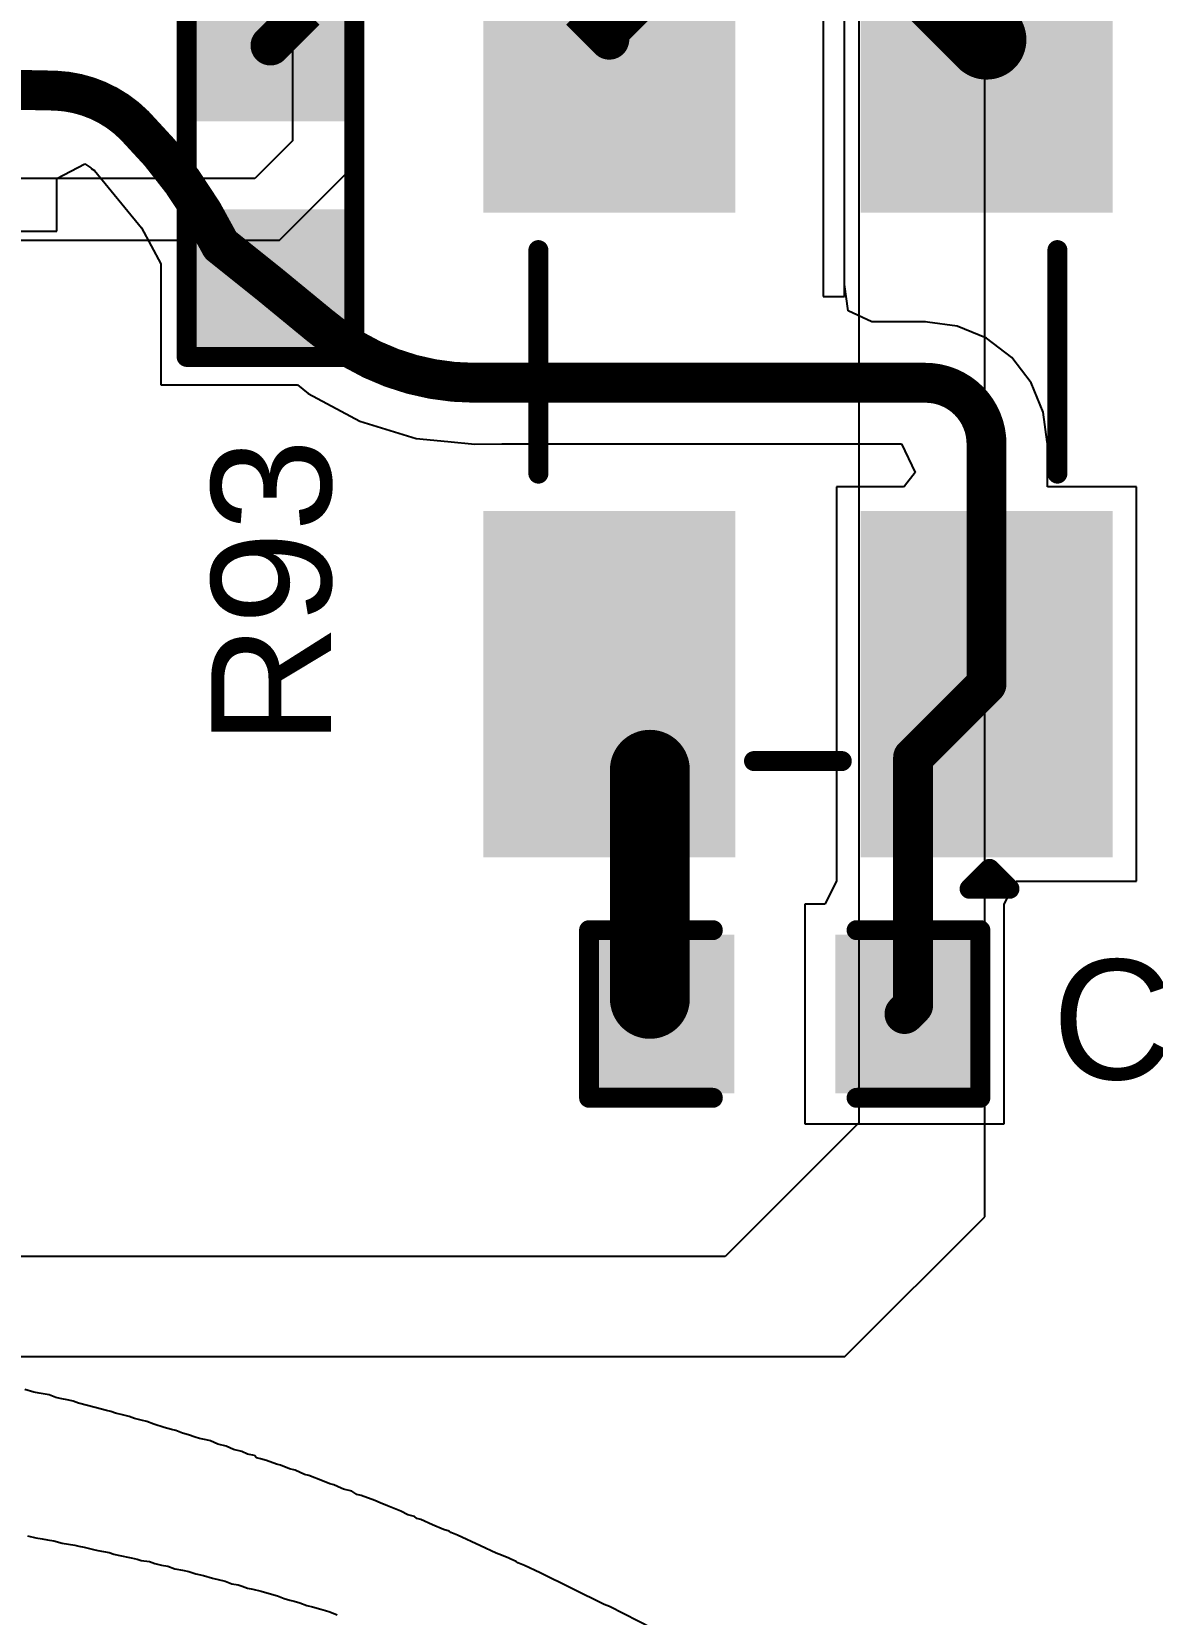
# Model space of a CAD drawing. Header units: inches. Extents: x 0 to 5359, y 0 to 5098.
# Drawn here: x 77.38 to 84.51, y 28.71 to 38.78 of the extents above; entities that cross this region are included whole.
import ezdxf

# ---------------------------------------------------------------- set-up
doc = ezdxf.new("R2010")
doc.units = ezdxf.units.IN
for name, color, linetype in [('Bottom Overlay', 54, 'Continuous'), ('Layer 2', 76, 'Continuous'), ('Top Layer', 1, 'Continuous'), ('Top Overlay', 2, 'Continuous'), ('Top Paste', 8, 'Continuous'), ('Top Solder', 216, 'Continuous')]:
    doc.layers.add(name, color=color, linetype=linetype)
doc.styles.add('Arial', font='', dxfattribs={"height": 0.2})
doc.styles.get('Arial').set_extended_font_data('Arial')

# ---------------------------------------------------------------- blocks, each defined once
blk = doc.blocks.new('SMD5032_4P_24')
at = {"layer": 'Top Layer'}
for points in [[(-3.05005232, 1.89989206), (-1.05005632, 1.89989206), (-1.05005632, 0.49989486), (-3.05005232, 0.49989486)], [(1.05005886, 1.89988952), (3.05005486, 1.89988952), (3.05005486, 0.4998923199999999), (1.05005886, 0.4998923199999999)], [(-3.05004978, -0.4998974), (-1.05005378, -0.4998974), (-1.05005378, -1.8998946), (-3.05004978, -1.8998946)], [(1.05005886, -0.4998974), (3.05005486, -0.4998974), (3.05005486, -1.8998946), (1.05005886, -1.8998946)]]:
    blk.add_hatch(color=1, dxfattribs=at).paths.add_polyline_path(points)
at = {"layer": 'Top Paste'}
for points in [[(-3.05005232, 1.89989206), (-1.05005632, 1.89989206), (-1.05005632, 0.49989486), (-3.05005232, 0.49989486)], [(1.05005886, 1.89988952), (3.05005486, 1.89988952), (3.05005486, 0.4998923199999999), (1.05005886, 0.4998923199999999)], [(-3.05004978, -0.4998974), (-1.05005378, -0.4998974), (-1.05005378, -1.8998946), (-3.05004978, -1.8998946)], [(1.05005886, -0.4998974), (3.05005486, -0.4998974), (3.05005486, -1.8998946), (1.05005886, -1.8998946)]]:
    blk.add_hatch(color=8, dxfattribs=at).paths.add_polyline_path(points)
at = {"layer": 'Top Solder'}
for points in [[(-3.15165232, 2.00149206), (-0.9484563199999999, 2.00149206), (-0.9484563199999999, 0.39829486), (-3.15165232, 0.39829486)], [(0.94845886, 2.00148952), (3.15165486, 2.00148952), (3.15165486, 0.39829232), (0.94845886, 0.39829232)], [(-3.15164978, -0.3982974), (-0.9484537799999999, -0.3982974), (-0.9484537799999999, -2.0014946), (-3.15164978, -2.0014946)], [(0.94845886, -0.3982974), (3.15165486, -0.3982974), (3.15165486, -2.0014946), (0.94845886, -2.0014946)]]:
    blk.add_hatch(color=216, dxfattribs=at).paths.add_polyline_path(points)
at = {"layer": 'Top Overlay'}
for points in [[(0.71119746, 1.651, 0.127, 0.127, 0), (-0.71118984, 1.65099238, 0.127, 0.127, 0)], [(-2.53999746, 0.27939492, 0.127, 0.127, 0), (-2.54, -0.27940508, 0.127, 0.127, 0)], [(2.54000254, 0.27940254, 0.127, 0.127, 0), (2.54000254, -0.27940254, 0.127, 0.127, 0)], [(-3.35279492, -1.09221524, 0.127, 0.127, 0), (-3.3528, -1.34620508, 0.127, 0.127, 0)], [(-3.35279492, -1.09221524, 0.127, 0.127, 0), (-3.22580254, -1.21920508, 0.127, 0.127, 0)], [(-3.22580254, -1.21920508, 0.127, 0.127, 0), (-3.3528, -1.34620508, 0.127, 0.127, 0)], [(-0.71118984, -1.65099746, 0.127, 0.127, 0), (0.7112025399999999, -1.65100762, 0.127, 0.127, 0)]]:
    blk.add_lwpolyline(points, format="xyseb", dxfattribs=at)
for points in [[(-0.74293984, 1.65099238, 0.0635, 0.0635, 1), (-0.6794398399999999, 1.65099238, 0.0635, 0.0635, 1)], [(0.67944746, 1.651, 0.0635, 0.0635, 1), (0.7429474599999999, 1.651, 0.0635, 0.0635, 1)], [(-2.57174746, 0.27939492, 0.0635, 0.0635, 1), (-2.50824746, 0.27939492, 0.0635, 0.0635, 1)], [(2.50825254, 0.27940254, 0.0635, 0.0635, 1), (2.57175254, 0.27940254, 0.0635, 0.0635, 1)], [(-2.57175, -0.27940508, 0.0635, 0.0635, 1), (-2.50825, -0.27940508, 0.0635, 0.0635, 1)], [(2.50825254, -0.27940254, 0.0635, 0.0635, 1), (2.57175254, -0.27940254, 0.0635, 0.0635, 1)], [(-3.38454492, -1.09221524, 0.0635, 0.0635, 1), (-3.32104492, -1.09221524, 0.0635, 0.0635, 1)], [(-3.38454492, -1.09221524, 0.0635, 0.0635, 1), (-3.32104492, -1.09221524, 0.0635, 0.0635, 1)], [(-3.25755254, -1.21920508, 0.0635, 0.0635, 1), (-3.19405254, -1.21920508, 0.0635, 0.0635, 1)], [(-3.25755254, -1.21920508, 0.0635, 0.0635, 1), (-3.19405254, -1.21920508, 0.0635, 0.0635, 1)], [(-3.38455, -1.34620508, 0.0635, 0.0635, 1), (-3.32105, -1.34620508, 0.0635, 0.0635, 1)], [(-3.38455, -1.34620508, 0.0635, 0.0635, 1), (-3.32105, -1.34620508, 0.0635, 0.0635, 1)], [(-0.74293984, -1.65099746, 0.0635, 0.0635, 1), (-0.6794398399999999, -1.65099746, 0.0635, 0.0635, 1)], [(0.6794525399999999, -1.65100762, 0.0635, 0.0635, 1), (0.74295254, -1.65100762, 0.0635, 0.0635, 1)]]:
    blk.add_lwpolyline(points, format="xyseb", close=True, dxfattribs=at)
blk = doc.blocks.new('R___0603_82')
at = {"layer": 'Top Layer'}
for points in [[(-0.3809999999999999, 0.4445), (-0.3809999999999999, -0.4445), (-1.143, -0.4445), (-1.143, 0.4445)], [(1.143, 0.4445), (1.143, -0.4445), (0.3809999999999999, -0.4445), (0.3809999999999999, 0.4445)]]:
    blk.add_hatch(color=1, dxfattribs=at).paths.add_polyline_path(points)
at = {"layer": 'Top Paste'}
for points in [[(-0.3809999999999999, 0.4445), (-0.3809999999999999, -0.4445), (-1.143, -0.4445), (-1.143, 0.4445)], [(1.143, 0.4445), (1.143, -0.4445), (0.3809999999999999, -0.4445), (0.3809999999999999, 0.4445)]]:
    blk.add_hatch(color=8, dxfattribs=at).paths.add_polyline_path(points)
at = {"layer": 'Top Solder'}
for points in [[(-0.2794, 0.5460999999999999), (-0.2794, -0.5460999999999999), (-1.2446, -0.5460999999999999), (-1.2446, 0.5460999999999999)], [(1.2446, 0.5460999999999999), (1.2446, -0.5460999999999999), (0.2794, -0.5460999999999999), (0.2794, 0.5460999999999999)]]:
    blk.add_hatch(color=216, dxfattribs=at).paths.add_polyline_path(points)
at = {"layer": 'Top Overlay'}
for points in [[(-1.21918984, 0.5334, 0.127, 0.127, 0), (-1.21919238, -0.53340762, 0.127, 0.127, 0)], [(1.21920254, 0.53341016, 0.127, 0.127, 0), (-1.21918984, 0.5334, 0.127, 0.127, 0)], [(1.21920254, 0.53341016, 0.127, 0.127, 0), (1.21921016, -0.53340254, 0.127, 0.127, 0)], [(1.21921016, -0.53340254, 0.127, 0.127, 0), (-1.21919238, -0.53340762, 0.127, 0.127, 0)]]:
    blk.add_lwpolyline(points, format="xyseb", dxfattribs=at)
for points in [[(-1.25093984, 0.5334, 0.0635, 0.0635, 1), (-1.18743984, 0.5334, 0.0635, 0.0635, 1)], [(-1.25093984, 0.5334, 0.0635, 0.0635, 1), (-1.18743984, 0.5334, 0.0635, 0.0635, 1)], [(1.18745254, 0.53341016, 0.0635, 0.0635, 1), (1.25095254, 0.53341016, 0.0635, 0.0635, 1)], [(1.18745254, 0.53341016, 0.0635, 0.0635, 1), (1.25095254, 0.53341016, 0.0635, 0.0635, 1)], [(-1.25094238, -0.53340762, 0.0635, 0.0635, 1), (-1.18744238, -0.53340762, 0.0635, 0.0635, 1)], [(-1.25094238, -0.53340762, 0.0635, 0.0635, 1), (-1.18744238, -0.53340762, 0.0635, 0.0635, 1)], [(1.18746016, -0.53340254, 0.0635, 0.0635, 1), (1.25096016, -0.53340254, 0.0635, 0.0635, 1)], [(1.18746016, -0.53340254, 0.0635, 0.0635, 1), (1.25096016, -0.53340254, 0.0635, 0.0635, 1)]]:
    blk.add_lwpolyline(points, format="xyseb", close=True, dxfattribs=at)
blk = doc.blocks.new('C___0603_257')
at = {"layer": 'Top Layer'}
for points in [[(-0.3810025399999999, 0.4445), (-0.3810025400000001, -0.4445), (-1.14300254, -0.4445), (-1.14300254, 0.4445)], [(1.143, 0.4445), (1.143, -0.4445), (0.3809999999999999, -0.4445), (0.3810000000000001, 0.4445)]]:
    blk.add_hatch(color=1, dxfattribs=at).paths.add_polyline_path(points)
at = {"layer": 'Top Paste'}
for points in [[(-0.3810025399999999, 0.4445), (-0.3810025400000001, -0.4445), (-1.14300254, -0.4445), (-1.14300254, 0.4445)], [(1.143, 0.4445), (1.143, -0.4445), (0.3809999999999999, -0.4445), (0.3810000000000001, 0.4445)]]:
    blk.add_hatch(color=8, dxfattribs=at).paths.add_polyline_path(points)
at = {"layer": 'Top Solder'}
for points in [[(-0.3210026599999999, 0.5044998799999999), (-0.3210026600000001, -0.50449988), (-1.20300242, -0.5044998799999999), (-1.20300242, 0.50449988)], [(1.20299988, 0.5044998799999999), (1.20299988, -0.50449988), (0.3210001199999999, -0.5044998799999999), (0.3210001200000001, 0.50449988)]]:
    blk.add_hatch(color=216, dxfattribs=at).paths.add_polyline_path(points)
at = {"layer": 'Top Overlay'}
for points in [[(-1.24460508, -0.53340254, 0.127, 0.127, 0), (-1.24460254, 0.5334, 0.127, 0.127, 0)], [(-1.24460254, 0.5334, 0.127, 0.127, 0), (-0.45720254, 0.5333974599999999, 0.127, 0.127, 0)], [(0.4571999999999999, 0.53339492, 0.127, 0.127, 0), (1.24460254, 0.5333974599999999, 0.127, 0.127, 0)], [(1.2446, -0.53340254, 0.127, 0.127, 0), (1.24460254, 0.5333974599999999, 0.127, 0.127, 0)], [(-1.24460508, -0.53340254, 0.127, 0.127, 0), (-0.45720508, -0.53340254, 0.127, 0.127, 0)], [(0.45720508, -0.53339492, 0.127, 0.127, 0), (1.2446, -0.53340254, 0.127, 0.127, 0)]]:
    blk.add_lwpolyline(points, format="xyseb", dxfattribs=at)
for points in [[(-1.27635254, 0.5334, 0.0635, 0.0635, 1), (-1.21285254, 0.5334, 0.0635, 0.0635, 1)], [(-1.27635254, 0.5334, 0.0635, 0.0635, 1), (-1.21285254, 0.5334, 0.0635, 0.0635, 1)], [(-0.4889525399999999, 0.5333974599999999, 0.0635, 0.0635, 1), (-0.42545254, 0.5333974599999999, 0.0635, 0.0635, 1)], [(0.42545, 0.53339492, 0.0635, 0.0635, 1), (0.4889499999999999, 0.53339492, 0.0635, 0.0635, 1)], [(1.21285254, 0.5333974599999999, 0.0635, 0.0635, 1), (1.27635254, 0.5333974599999999, 0.0635, 0.0635, 1)], [(1.21285254, 0.5333974599999999, 0.0635, 0.0635, 1), (1.27635254, 0.5333974599999999, 0.0635, 0.0635, 1)], [(-1.27635508, -0.53340254, 0.0635, 0.0635, 1), (-1.21285508, -0.53340254, 0.0635, 0.0635, 1)], [(-1.27635508, -0.53340254, 0.0635, 0.0635, 1), (-1.21285508, -0.53340254, 0.0635, 0.0635, 1)], [(-0.4889550799999999, -0.53340254, 0.0635, 0.0635, 1), (-0.42545508, -0.53340254, 0.0635, 0.0635, 1)], [(0.42545508, -0.53339492, 0.0635, 0.0635, 1), (0.4889550799999999, -0.53339492, 0.0635, 0.0635, 1)], [(1.21285, -0.53340254, 0.0635, 0.0635, 1), (1.27635, -0.53340254, 0.0635, 0.0635, 1)], [(1.21285, -0.53340254, 0.0635, 0.0635, 1), (1.27635, -0.53340254, 0.0635, 0.0635, 1)]]:
    blk.add_lwpolyline(points, format="xyseb", close=True, dxfattribs=at)

msp = doc.modelspace()

# ---------------------------------------------------------------- linework, layer by layer
at = {"layer": 'Bottom Overlay'}
for p, q in [((77.3900916, 30.12517724), (77.3334496, 30.1418371)), ((77.42340878, 30.11851482), (77.3900916, 30.12517724)), ((77.4867132, 30.10851738), (77.42340878, 30.11851482)), ((77.53002527999999, 30.09186006), (77.4867132, 30.10851738)), ((77.55668004, 30.0851951), (77.53002527999999, 30.09186006)), ((77.61331949999999, 30.0752002), (77.55668004, 30.0851951)), ((77.63997426, 30.06853778), (77.61331949999999, 30.0752002)), ((77.67329144, 30.0552104), (77.63997426, 30.06853778)), ((77.77991048, 30.02855564), (77.67329144, 30.0552104)), ((77.8532098, 30.00856584), (77.77991048, 30.02855564)), ((77.87986456, 30.00190088), (77.8532098, 30.00856584)), ((77.90984925999999, 29.99190598), (77.87986456, 30.00190088)), ((77.96315878, 29.9785786), (77.90984925999999, 29.99190598)), ((77.99647596, 29.97191618), (77.96315878, 29.9785786)), ((78.02979314, 29.9585888), (77.99647596, 29.97191618)), ((78.07310775999998, 29.94859136), (78.02979314, 29.9585888)), ((78.10975742, 29.93859646), (78.07310775999998, 29.94859136)), ((78.1530695, 29.92193914), (78.10975742, 29.93859646)), ((78.21970639999999, 29.9019468), (78.1530695, 29.92193914)), ((78.26635096, 29.88861942), (78.21970639999999, 29.9019468)), ((78.29300572, 29.881957), (78.26635096, 29.88861942)), ((78.33631779999999, 29.86529714), (78.29300572, 29.881957)), ((78.37296746, 29.85530224), (78.33631779999999, 29.86529714)), ((78.41628208, 29.83864238), (78.37296746, 29.85530224)), ((78.44293683999999, 29.83197996), (78.41628208, 29.83864238)), ((78.48624892, 29.82198506), (78.44293683999999, 29.83197996)), ((78.51290368, 29.8153201), (78.48624892, 29.82198506)), ((78.55954824, 29.7953303), (78.51290368, 29.8153201)), ((78.61285776, 29.78200292), (78.55954824, 29.7953303)), ((78.65950232, 29.76201312), (78.61285776, 29.78200292)), ((78.71281184, 29.74868574), (78.65950232, 29.76201312)), ((78.7494615, 29.73202588), (78.71281184, 29.74868574)), ((78.79277358, 29.72203098), (78.7494615, 29.73202588)), ((78.80610096, 29.7087036), (78.79277358, 29.72203098)), ((78.83275572, 29.70204117999999), (78.80610096, 29.7087036)), ((78.86940537999999, 29.69204374), (78.83275572, 29.70204117999999)), ((78.9327098, 29.66872146), (78.86940537999999, 29.69204374)), ((78.95936456, 29.66205904), (78.9327098, 29.66872146)), ((79.01600402, 29.63873676), (78.95936456, 29.66205904)), ((79.05265367999999, 29.62874186), (79.01600402, 29.63873676)), ((79.11262561999999, 29.6020871), (79.05265367999999, 29.62874186)), ((79.13928038, 29.59542214), (79.11262561999999, 29.6020871)), ((79.22590708, 29.56210496), (79.13928038, 29.59542214)), ((79.27255164, 29.54211516), (79.22590708, 29.56210496)), ((79.29920639999999, 29.5354502), (79.27255164, 29.54211516)), ((79.34585095999999, 29.5154604), (79.29920639999999, 29.5354502)), ((79.35917833999999, 29.50879544), (79.34585095999999, 29.5154604)), ((79.41248786, 29.49546806), (79.35917833999999, 29.50879544)), ((79.44580504, 29.47547826), (79.41248786, 29.49546806)), ((79.4724598, 29.46881584), (79.44580504, 29.47547826)), ((79.55908649999999, 29.43549612), (79.4724598, 29.46881584)), ((79.59240368, 29.42216874), (79.55908649999999, 29.43549612)), ((79.63904824, 29.40217894), (79.59240368, 29.42216874)), ((79.72567493999999, 29.36886175999999), (79.63904824, 29.40217894)), ((79.76898956, 29.34553948), (79.72567493999999, 29.36886175999999)), ((79.81230163999999, 29.33554204), (79.76898956, 29.34553948)), ((79.82562902, 29.3222172), (79.81230163999999, 29.33554204)), ((79.85228378, 29.31555224), (79.82562902, 29.3222172)), ((79.9255831, 29.28223506), (79.85228378, 29.31555224)), ((77.35010946, 29.21226568), (77.40341644, 29.19894084)), ((79.99554994, 29.25224782), (79.9255831, 29.28223506)), ((80.0321996, 29.24225291999999), (79.99554994, 29.25224782)), ((80.0421945, 29.23225802), (80.0321996, 29.24225291999999)), ((80.08550912, 29.21559816), (80.0421945, 29.23225802)), ((80.23210775999999, 29.1489638), (80.08550912, 29.21559816)), ((77.40341644, 29.19894084), (77.44339858, 29.19227588)), ((77.44339858, 29.19227588), (77.47671576, 29.18561346)), ((77.47671576, 29.18561346), (77.5166979, 29.1789485)), ((77.5166979, 29.1789485), (77.57000742, 29.16562112)), ((77.57000742, 29.16562112), (77.64996916, 29.15229374)), ((77.64996916, 29.15229374), (77.67662392, 29.14563132)), ((77.67662392, 29.14563132), (77.7099411, 29.13896636)), ((77.7099411, 29.13896636), (77.73659586, 29.13230394)), ((77.73659586, 29.13230394), (77.76991558, 29.12564152)), ((77.76991558, 29.12564152), (77.7965678, 29.11897656)), ((77.7965678, 29.11897656), (77.86986712, 29.10564918)), ((77.86986712, 29.10564918), (77.89985435999999, 29.09565428)), ((80.33206184, 29.1023167), (80.23210775999999, 29.1489638)), ((77.89985435999999, 29.09565428), (77.92650912, 29.08899186)), ((77.92650912, 29.08899186), (78.00980334, 29.072332)), ((78.00980334, 29.072332), (78.046453, 29.0623371)), ((78.046453, 29.0623371), (78.07310775999998, 29.05567214)), ((78.07310775999998, 29.05567214), (78.12641728, 29.04900972)), ((78.12641728, 29.04900972), (78.15973446, 29.03568234)), ((78.15973446, 29.03568234), (78.20304653999999, 29.02568744)), ((78.20304653999999, 29.02568744), (78.24302868, 29.01902248)), ((78.24302868, 29.01902248), (78.28634076, 29.00236516)), ((78.28634076, 29.00236516), (78.33631779999999, 28.99236772)), ((80.36537902, 29.08899186), (80.33206184, 29.1023167)), ((80.41202358, 29.06899952), (80.36537902, 29.08899186)), ((80.42535096, 29.0623371), (80.41202358, 29.06899952)), ((80.45866814, 29.04900972), (80.42535096, 29.0623371)), ((80.46866557999999, 29.03901481999999), (80.45866814, 29.04900972)), ((80.51197765999999, 29.02235496), (80.46866557999999, 29.03901481999999)), ((80.61193174, 28.9757104), (80.51197765999999, 29.02235496)), ((78.33631779999999, 28.99236772), (78.37629994, 28.9857053)), ((78.37629994, 28.9857053), (78.41961456, 28.96904544)), ((78.41961456, 28.96904544), (78.4695916, 28.95905054)), ((78.4695916, 28.95905054), (78.52623105999999, 28.94239068)), ((78.52623105999999, 28.94239068), (78.6061928, 28.92240088)), ((78.6061928, 28.92240088), (78.64950741999999, 28.90574102)), ((78.64950741999999, 28.90574102), (78.68948956, 28.8990786)), ((81.01841048, 28.77580224), (80.61193174, 28.9757104)), ((78.68948956, 28.8990786), (78.71614177999999, 28.89241618)), ((78.71614177999999, 28.89241618), (78.7494615, 28.8790888)), ((78.7494615, 28.8790888), (78.78277867999999, 28.87242384)), ((78.78277867999999, 28.87242384), (78.83608819999999, 28.85909646)), ((78.83608819999999, 28.85909646), (78.87273786, 28.84910156)), ((78.87273786, 28.84910156), (78.93937222, 28.82911176)), ((78.93937222, 28.82911176), (78.98268684, 28.8124519)), ((78.98268684, 28.8124519), (79.0193365, 28.802457)), ((79.0193365, 28.802457), (79.04599126, 28.79579204)), ((79.04599126, 28.79579204), (79.08264091999999, 28.78579714)), ((79.08264091999999, 28.78579714), (79.125953, 28.76913982)), ((79.125953, 28.76913982), (79.16260266, 28.75914238)), ((79.16260266, 28.75914238), (79.21591217999999, 28.74581754)), ((79.21591217999999, 28.74581754), (79.24589688, 28.7358201)), ((79.24589688, 28.7358201), (79.27255164, 28.72915768)), ((79.27255164, 28.72915768), (79.31919620000001, 28.70916534)), ((81.05172766, 28.76247486), (81.01841048, 28.77580224)), ((81.32493514, 28.62254118), (81.05172766, 28.76247486))]:
    msp.add_line(p, q, dxfattribs=at)
at = {"layer": 'Layer 2'}
for p, q in [((83.439, 31.24199746), (83.439, 48.68331132)), ((82.63901684, 48.39544296), (82.63901176, 31.83901684)), ((79.42890134, 37.93211616), (79.42890134, 40.10640695999999)), ((79.03554424, 40.0531076), (79.03554424, 38.08843284)), ((79.03554424, 38.08843284), (78.79578602, 37.84867462)), ((78.95286978, 37.4560846), (79.42890134, 37.93211616)), ((78.79578602, 37.84867462), (76.04462312, 37.84867716)), ((76.20254254, 37.4560846), (78.95286978, 37.4560846)), ((82.63901176, 31.83901684), (81.788, 30.988)), ((82.54999746, 30.353), (83.439, 31.24199746)), ((81.788, 30.988), (69.1901588, 30.988)), ((51.943, 30.353), (82.54999746, 30.353))]:
    msp.add_line(p, q, dxfattribs=at)
at = {"layer": 'Top Layer'}
for p, q in [((82.41099849999999, 41.96924804), (82.41099849999999, 37.0976398)), ((82.54798578, 37.0976398), (82.54798578, 41.96924804)), ((82.5479934, 37.17426398), (82.54799085999998, 41.96924296)), ((77.53613143999999, 37.84870764), (77.71393144, 37.94185198)), ((77.71393144, 37.94185198), (77.75275787999999, 37.91590842)), ((77.75275787999999, 37.91590842), (77.75547313999999, 37.91184442)), ((77.75547313999999, 37.91184442), (77.77525465999999, 37.89862626)), ((77.77525465999999, 37.89862626), (78.07408058, 37.5345071)), ((77.53613143999999, 37.51269612), (77.53613143999999, 37.84870764)), ((76.93260712, 37.51269612), (77.53613143999999, 37.51269612)), ((78.07408058, 37.5345071), (78.19699625999999, 37.3045482)), ((78.19699625999999, 37.3045482), (78.19699625999999, 36.535106)), ((82.571209, 37.00609566), (82.5479934, 37.17426398)), ((82.41099849999999, 37.0976398), (82.54798578, 37.0976398)), ((82.72028413999999, 36.9367435), (82.571209, 37.00609566)), ((83.06200811999999, 36.9367435), (82.72028413999999, 36.9367435)), ((83.07424329999999, 36.93431018), (83.06200811999999, 36.9367435)), ((83.26293989999999, 36.90946644), (83.07424329999999, 36.93431018)), ((83.45017854, 36.83191007999999), (83.26293989999999, 36.90946644)), ((83.61096308, 36.70853466), (83.45017854, 36.83191007999999)), ((83.73433849999999, 36.54775012), (83.61096308, 36.70853466)), ((78.19699625999999, 36.535106), (79.0674822, 36.535106)), ((79.0674822, 36.535106), (79.13506398, 36.47964256)), ((79.13506398, 36.47964256), (79.46493124, 36.30332591999999)), ((83.81189486, 36.36051147999999), (83.73433849999999, 36.54775012)), ((83.83673859999999, 36.17181488), (83.81189486, 36.36051147999999)), ((79.46493124, 36.30332591999999), (79.82285788, 36.19475108)), ((79.82285788, 36.19475108), (80.02357883999998, 36.17498226)), ((80.02357883999998, 36.17498226), (80.19508726, 36.1580811)), ((80.19508726, 36.1580811), (80.19510249999999, 36.15808364)), ((80.19510249999999, 36.15808364), (80.36828224, 36.15981338)), ((80.36828224, 36.15981338), (82.87889189999999, 36.15981338)), ((82.87889189999999, 36.15981338), (82.88454086, 36.15980576)), ((82.88454086, 36.15980576), (82.90935157999999, 36.15901836)), ((82.90935157999999, 36.15901836), (82.99588938, 35.9783761)), ((83.83917192, 36.1595797), (83.83673859999999, 36.17181488)), ((83.83917192, 35.885247), (83.83917192, 36.1595797)), ((82.99588938, 35.9783761), (82.92953696, 35.89027874)), ((82.92226748, 35.885247), (82.49670825999999, 35.885247)), ((82.49670825999999, 35.885247), (82.49670825999999, 33.37725354)), ((82.92953696, 35.89027874), (82.92226748, 35.885247)), ((84.40470545999999, 35.885247), (83.83917192, 35.885247)), ((84.40470545999999, 33.377251), (84.40470545999999, 35.885247)), ((82.49670825999999, 33.37725354), (82.42149124, 33.23060664)), ((83.56399594, 33.23060409999999), (83.63921296, 33.377251)), ((83.63921296, 33.377251), (84.40470545999999, 33.377251)), ((82.42149124, 33.23060664), (82.29399594, 33.23060664)), ((82.29399594, 33.23060664), (82.29399594, 31.83360664)), ((83.56399594, 31.83360664), (83.56399594, 33.23060409999999)), ((82.29399594, 31.83360664), (83.56399594, 31.83360664))]:
    msp.add_line(p, q, dxfattribs=at)
for points in [[(83.02490888, 39.15715562, 0.508, 0.508, 0), (83.45070686, 38.73135763999999, 0.508, 0.508, 0)], [(81.05091994, 38.73135763999999, 0.1778, 0.1778, 0), (81.40499593999999, 39.08543364, 0.1778, 0.1778, 0)], [(78.89549626, 38.694106, 0.254, 0.254, 0), (79.11808407999999, 38.91669382, 0.254, 0.254, 0)], [(80.86558376, 38.91669382, 0.254, 0.254, 0), (81.05091994, 38.73135763999999, 0.254, 0.254, 0)], [(77.1551289, 38.41507176, 0.254, 0.254, 0), (77.52548375999999, 38.40713426, 0.254, 0.254, 0)], [(77.52548375999999, 38.40713426, 0.254, 0.254, -0.002941097016705552), (77.5284708, 38.40705298, 0.254, 0.254, 0)], [(77.5284708, 38.40705298, 0.254, 0.254, 0), (77.52847333999999, 38.40706822, 0.254, 0.254, 0)], [(77.52847333999999, 38.40706822, 0.254, 0.254, -0.1880587607693984), (78.03015889999999, 38.18653018, 0.254, 0.254, 0)], [(78.03015889999999, 38.18653018, 0.254, 0.254, -0.08141805746488334), (78.57799625999999, 37.42410346, 0.254, 0.254, 0)], [(78.57799625999999, 37.42410599999999, 0.254, 0.254, 0), (78.89549626, 37.170106, 0.254, 0.254, 0)], [(78.89549626, 37.170106, 0.254, 0.254, 0), (79.20448726000001, 36.916106, 0.254, 0.254, 0)], [(80.19509742, 36.54827589999999, 0.254, 0.254, -0.1796689009174857), (79.20448726000001, 36.916106, 0.254, 0.254, 0)], [(80.19509742, 36.54827589999999, 0.254, 0.254, 0), (80.19623279999999, 36.54827844, 0.254, 0.254, 0)], [(80.19623279999999, 36.54827844, 0.254, 0.254, 0), (83.06200811999999, 36.54827844, 0.254, 0.254, 0)], [(83.06200811999999, 36.54827844, 0.254, 0.254, -0.4142135623730951), (83.45070686, 36.1595797, 0.254, 0.254, 0)], [(83.45070686, 34.631249, 0.254, 0.254, 0), (83.45070686, 36.1595797, 0.254, 0.254, 0)], [(82.98369991999999, 34.16424206, 0.254, 0.254, 0), (83.45070686, 34.631249, 0.254, 0.254, 0)], [(81.30907029999999, 32.62802974, 0.508, 0.508, 0), (81.30907029999999, 34.08614468, 0.508, 0.508, 0)], [(82.98369991999999, 32.58681061999999, 0.254, 0.254, 0), (82.98369991999999, 34.16424206, 0.254, 0.254, 0)], [(82.92899594, 32.53210663999999, 0.254, 0.254, 0), (82.98369991999999, 32.58681061999999, 0.254, 0.254, 0)]]:
    msp.add_lwpolyline(points, format="xyseb", dxfattribs=at)
for points in [[(83.32370686, 38.73135763999999, 0.254, 0.254, 1), (83.57770685999999, 38.73135763999999, 0.254, 0.254, 1)], [(78.83199626, 38.694106, 0.127, 0.127, 1), (78.95899626, 38.694106, 0.127, 0.127, 1)], [(80.98741994, 38.73135763999999, 0.127, 0.127, 1), (81.11441993999999, 38.73135763999999, 0.127, 0.127, 1)], [(81.00646994, 38.73135763999999, 0.08889999999999999, 0.08889999999999999, 1), (81.09536994, 38.73135763999999, 0.08889999999999999, 0.08889999999999999, 1)], [(77.46198376, 38.40713426, 0.127, 0.127, 1), (77.58898376, 38.40713426, 0.127, 0.127, 1)], [(77.46198376, 38.40713426, 0.127, 0.127, 1), (77.58898376, 38.40713426, 0.127, 0.127, 1)], [(77.4649708, 38.40705298, 0.127, 0.127, 1), (77.5919708, 38.40705298, 0.127, 0.127, 1)], [(77.4649708, 38.40705298, 0.127, 0.127, 1), (77.5919708, 38.40705298, 0.127, 0.127, 1)], [(77.46497334, 38.40706822, 0.127, 0.127, 1), (77.59197334, 38.40706822, 0.127, 0.127, 1)], [(77.46497334, 38.40706822, 0.127, 0.127, 1), (77.59197334, 38.40706822, 0.127, 0.127, 1)], [(77.9666589, 38.18653018, 0.127, 0.127, 1), (78.0936589, 38.18653018, 0.127, 0.127, 1)], [(77.9666589, 38.18653018, 0.127, 0.127, 1), (78.0936589, 38.18653018, 0.127, 0.127, 1)], [(78.51449626, 37.42410599999999, 0.127, 0.127, 1), (78.64149626, 37.42410599999999, 0.127, 0.127, 1)], [(78.51449626, 37.42410346, 0.127, 0.127, 1), (78.64149626, 37.42410346, 0.127, 0.127, 1)], [(78.83199626, 37.170106, 0.127, 0.127, 1), (78.95899626, 37.170106, 0.127, 0.127, 1)], [(78.83199626, 37.170106, 0.127, 0.127, 1), (78.95899626, 37.170106, 0.127, 0.127, 1)], [(79.14098725999999, 36.916106, 0.127, 0.127, 1), (79.26798726, 36.916106, 0.127, 0.127, 1)], [(79.14098725999999, 36.916106, 0.127, 0.127, 1), (79.26798726, 36.916106, 0.127, 0.127, 1)], [(80.13159742, 36.54827589999999, 0.127, 0.127, 1), (80.25859742, 36.54827589999999, 0.127, 0.127, 1)], [(80.13159742, 36.54827589999999, 0.127, 0.127, 1), (80.25859742, 36.54827589999999, 0.127, 0.127, 1)], [(80.13273279999999, 36.54827844, 0.127, 0.127, 1), (80.2597328, 36.54827844, 0.127, 0.127, 1)], [(80.13273279999999, 36.54827844, 0.127, 0.127, 1), (80.2597328, 36.54827844, 0.127, 0.127, 1)], [(82.99850812, 36.54827844, 0.127, 0.127, 1), (83.12550812, 36.54827844, 0.127, 0.127, 1)], [(82.99850812, 36.54827844, 0.127, 0.127, 1), (83.12550812, 36.54827844, 0.127, 0.127, 1)], [(83.38720685999999, 36.1595797, 0.127, 0.127, 1), (83.51420685999999, 36.1595797, 0.127, 0.127, 1)], [(83.38720685999999, 36.1595797, 0.127, 0.127, 1), (83.51420685999999, 36.1595797, 0.127, 0.127, 1)], [(83.38720685999999, 34.631249, 0.127, 0.127, 1), (83.51420685999999, 34.631249, 0.127, 0.127, 1)], [(83.38720685999999, 34.631249, 0.127, 0.127, 1), (83.51420685999999, 34.631249, 0.127, 0.127, 1)], [(81.18207029999999, 34.08614468, 0.254, 0.254, 1), (81.4360703, 34.08614468, 0.254, 0.254, 1)], [(82.92019992, 34.16424206, 0.127, 0.127, 1), (83.04719992, 34.16424206, 0.127, 0.127, 1)], [(82.92019992, 34.16424206, 0.127, 0.127, 1), (83.04719992, 34.16424206, 0.127, 0.127, 1)], [(81.18207029999999, 32.62802974, 0.254, 0.254, 1), (81.4360703, 32.62802974, 0.254, 0.254, 1)], [(82.86549594, 32.53210663999999, 0.127, 0.127, 1), (82.99249594, 32.53210663999999, 0.127, 0.127, 1)], [(82.92019992, 32.58681061999999, 0.127, 0.127, 1), (83.04719992, 32.58681061999999, 0.127, 0.127, 1)], [(82.92019992, 32.58681061999999, 0.127, 0.127, 1), (83.04719992, 32.58681061999999, 0.127, 0.127, 1)]]:
    msp.add_lwpolyline(points, format="xyseb", close=True, dxfattribs=at)

# ---------------------------------------------------------------- block references
at = {"rotation": 90}
for name, p in [('SMD5032_4P_24', (82.25081086, 36.68130078)), ('R___0603_82', (78.89549626, 37.932106))]:
    msp.add_blockref(name, p, dxfattribs=at)
msp.add_blockref('C___0603_257', (82.16699594, 32.53210663999999))

# ---------------------------------------------------------------- texts
at = {"layer": 'Top Overlay', "style": 'Arial'}
msp.add_text('R93', height=0.7619999999999999, rotation=90, dxfattribs=at).set_placement((79.28092602, 34.24054112))
msp.add_text('C109', height=0.7619999999999999, dxfattribs=at).set_placement((83.86797044, 32.11632642))

doc.saveas('drawing.dxf')
